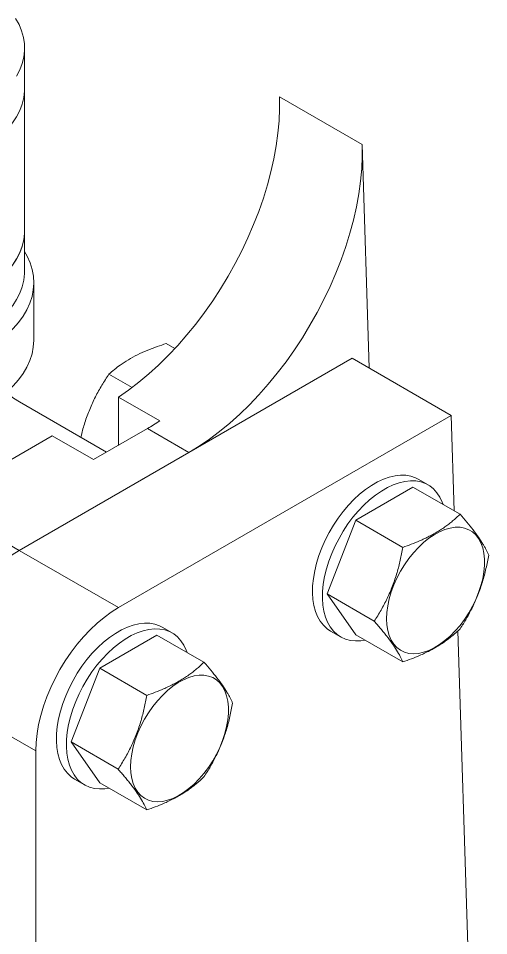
# Model space of a CAD drawing. Header units: millimetres. Extents: x -133 to 8217, y -787 to 7844.
# Drawn here: x 6941.7 to 7143.1, y 5786.7 to 6178.9 of the extents above; entities that cross this region are included whole.
import ezdxf

# ---------------------------------------------------------------- set-up
doc = ezdxf.new("R2010")
doc.units = ezdxf.units.MM
doc.header["$MEASUREMENT"] = 0
doc.layers.add('00_pen 0.20', color=4, linetype='Continuous')

msp = doc.modelspace()

# ---------------------------------------------------------------- linework, layer by layer
at = {"layer": '00_pen 0.20', "lineweight": 15}
for p, q in [((6944.37, 6148.87), (6944.37, 6166.14)), ((6944.37, 6088.06), (6944.37, 6148.82)), ((7053.55, 6145.35), (7088.9, 6124.94)), ((7088.9, 6124.94), (7091.9, 6029.42)), ((6944.37, 6070.74), (6944.37, 6088.01)), ((6948.33, 6041.37), (6948.33, 6065.86)), ((7008.73, 6037.68), (7005.01, 6039.83)), ((6942.13, 5951.42), (7084.57, 6033.65)), ((7084.57, 6033.65), (7127, 6009.15)), ((6990.4, 6021.06), (6980.53, 6026.75)), ((7002.24, 6006.74), (6984.56, 6016.94)), ((6984.56, 6016.94), (6984.56, 5996.32)), ((6979.47, 5993.38), (6942.22, 6014.88)), ((6984.56, 5926.93), (7127, 6009.15)), ((7127, 6009.15), (7128.28, 5968.31)), ((6906.78, 5971.83), (6956.28, 6000.4)), ((6973.95, 5990.2), (6956.28, 6000.4)), ((6973.95, 5990.2), (6997.02, 6003.52)), ((6997.02, 6003.52), (7014.7, 5993.31)), ((6942.13, 5951.42), (7014.7, 5993.31)), ((7117.15, 5979.4), (7112.91, 5981.85)), ((7110.65, 5978.49), (7086.16, 5964.35)), ((7130.8, 5966.85), (7110.65, 5978.49)), ((6906.78, 5971.83), (6942.13, 5951.42)), ((7086.16, 5964.35), (7073.91, 5932.78)), ((7106.31, 5952.71), (7086.16, 5964.35)), ((6942.13, 5951.42), (6984.56, 5926.93)), ((7094.06, 5921.15), (7073.91, 5932.78)), ((7073.91, 5932.78), (7086.16, 5915.35)), ((7007.55, 5916.13), (7003.31, 5918.58)), ((7001.05, 5915.22), (6976.55, 5901.08)), ((7021.2, 5903.58), (7001.05, 5915.22)), ((7075.41, 5916.89), (7079.66, 5914.44)), ((7106.31, 5903.72), (7086.16, 5915.35)), ((7129.9, 5917.03), (7136.77, 5698.33)), ((6976.55, 5901.08), (6964.31, 5869.51)), ((6996.71, 5889.44), (6976.55, 5901.08)), ((6906.78, 5890.18), (6949.2, 5865.69)), ((6984.46, 5857.88), (6964.31, 5869.51)), ((6964.31, 5869.51), (6976.55, 5852.08)), ((6949.2, 5205.64), (6949.2, 5865.69)), ((6965.81, 5853.62), (6970.05, 5851.17)), ((6996.71, 5840.45), (6976.55, 5852.08))]:
    msp.add_line(p, q, dxfattribs=at)
at = {"layer": '00_pen 0.20', "lineweight": 15, "flags": 128}
for points in [[(6940.58, 6178.88), (6942.03, 6176.21), (6943.13, 6173.48), (6943.89, 6170.72), (6944.3, 6167.93), (6944.35, 6165.13), (6944.04, 6162.34), (6943.38, 6159.57), (6942.37, 6156.83), (6941.01, 6154.15)], [(6944.37, 6148.87), (6944.34, 6147.81), (6944.03, 6145.02), (6943.37, 6142.25), (6942.35, 6139.52), (6941, 6136.84), (6939.3, 6134.22), (6937.28, 6131.68), (6934.94, 6129.23), (6932.3, 6126.89), (6929.36, 6124.67), (6926.16, 6122.58), (6922.69, 6120.62), (6918.99, 6118.82), (6915.07, 6117.18), (6910.95, 6115.72)], [(6944.37, 6148.82), (6944.34, 6147.77), (6944.03, 6144.98), (6943.37, 6142.21), (6942.35, 6139.48), (6941, 6136.8), (6939.3, 6134.18), (6937.28, 6131.64), (6934.94, 6129.19), (6932.3, 6126.85), (6929.36, 6124.63), (6926.16, 6122.53), (6922.69, 6120.58), (6918.99, 6118.78), (6915.07, 6117.14), (6910.95, 6115.67)], [(6984.56, 6016.94), (6988.92, 6019.97), (6993.25, 6023.27), (6997.54, 6026.84), (7001.76, 6030.66), (7005.9, 6034.72), (7009.94, 6039), (7013.89, 6043.5), (7017.71, 6048.19), (7021.39, 6053.07), (7024.93, 6058.1), (7028.31, 6063.28), (7031.52, 6068.58), (7034.55, 6074), (7037.39, 6079.5), (7040.02, 6085.07), (7042.44, 6090.69), (7044.64, 6096.34), (7046.61, 6102), (7048.35, 6107.66), (7049.85, 6113.28), (7051.1, 6118.86), (7052.1, 6124.37), (7052.85, 6129.79), (7053.34, 6135.11), (7053.57, 6140.3), (7053.55, 6145.35)], [(7014.7, 5993.31), (7019.12, 5996.01), (7023.52, 5999.01), (7027.88, 6002.28), (7032.21, 6005.83), (7036.47, 6009.64), (7040.65, 6013.69), (7044.74, 6017.98), (7048.72, 6022.48), (7052.59, 6027.18), (7056.32, 6032.07), (7059.9, 6037.12), (7063.32, 6042.32), (7066.57, 6047.65), (7069.64, 6053.09), (7072.51, 6058.62), (7075.18, 6064.23), (7077.63, 6069.88), (7079.87, 6075.57), (7081.87, 6081.28), (7083.63, 6086.97), (7085.15, 6092.64), (7086.42, 6098.25), (7087.43, 6103.8), (7088.19, 6109.27), (7088.69, 6114.62), (7088.93, 6119.85), (7088.9, 6124.94)], [(6910.95, 6054.91), (6915.07, 6056.37), (6918.99, 6058.01), (6922.69, 6059.81), (6926.16, 6061.77), (6929.36, 6063.86), (6932.3, 6066.08), (6934.94, 6068.42), (6937.28, 6070.87), (6939.3, 6073.41), (6941, 6076.03), (6942.35, 6078.71), (6943.37, 6081.44), (6944.03, 6084.21), (6944.34, 6087), (6944.37, 6088.06)], [(6910.95, 6054.86), (6915.07, 6056.33), (6918.99, 6057.97), (6922.69, 6059.77), (6926.16, 6061.72), (6929.36, 6063.82), (6932.3, 6066.04), (6934.94, 6068.38), (6937.28, 6070.83), (6939.3, 6073.37), (6941, 6075.99), (6942.35, 6078.67), (6943.37, 6081.4), (6944.03, 6084.17), (6944.34, 6086.96), (6944.37, 6088.01)], [(6936.99, 6043.81), (6939.57, 6046.29), (6941.85, 6048.88), (6943.79, 6051.55), (6945.4, 6054.29), (6946.66, 6057.1), (6947.58, 6059.95), (6948.13, 6062.83), (6948.33, 6065.72), (6948.17, 6068.62), (6947.65, 6071.5), (6946.77, 6074.35), (6945.54, 6077.16), (6944.37, 6079.26)], [(6910.95, 6037.59), (6915.07, 6039.06), (6919, 6040.7), (6922.7, 6042.5), (6926.17, 6044.46), (6929.38, 6046.55), (6932.32, 6048.78), (6934.96, 6051.13), (6937.3, 6053.58), (6939.32, 6056.12), (6941.01, 6058.74), (6942.37, 6061.43), (6943.38, 6064.16), (6944.04, 6066.94), (6944.35, 6069.73), (6944.37, 6070.74)], [(6942.22, 6014.88), (6939.61, 6016.55), (6937.28, 6018.35), (6935.28, 6020.27), (6933.6, 6022.3), (6932.28, 6024.41), (6931.31, 6026.59), (6930.72, 6028.81), (6930.51, 6031.05), (6930.67, 6033.3), (6931.21, 6035.52), (6932.12, 6037.71), (6933.4, 6039.83), (6935.02, 6041.87), (6936.99, 6043.81)], [(6936.99, 6019.31), (6939.57, 6021.8), (6941.85, 6024.38), (6943.79, 6027.05), (6945.4, 6029.8), (6946.66, 6032.6), (6947.58, 6035.45), (6948.13, 6038.33), (6948.33, 6041.23), (6948.33, 6041.37)], [(7075.41, 5916.89), (7073.89, 5917.93), (7072.34, 5919.38), (7070.99, 5921.11), (7069.85, 5923.11), (7068.94, 5925.35), (7068.27, 5927.82), (7067.84, 5930.48), (7067.65, 5933.33), (7067.71, 5936.32), (7068.02, 5939.44), (7068.58, 5942.64), (7069.37, 5945.92), (7070.39, 5949.22), (7071.64, 5952.52), (7073.09, 5955.8), (7074.74, 5959.01), (7076.58, 5962.14), (7078.58, 5965.15), (7080.72, 5968), (7082.99, 5970.69), (7085.36, 5973.17), (7087.82, 5975.44), (7090.33, 5977.46), (7092.88, 5979.22), (7095.44, 5980.69), (7097.99, 5981.88), (7100.51, 5982.76), (7102.96, 5983.34), (7105.34, 5983.59), (7107.6, 5983.52), (7109.75, 5983.14), (7111.74, 5982.44), (7112.91, 5981.85)], [(7090.14, 5913.06), (7088.4, 5912.79), (7086.08, 5912.69), (7083.87, 5912.92), (7081.8, 5913.46), (7079.88, 5914.32), (7078.14, 5915.48), (7076.58, 5916.93), (7075.23, 5918.66), (7074.09, 5920.66), (7073.19, 5922.9), (7072.51, 5925.37), (7072.08, 5928.03), (7071.89, 5930.88), (7071.96, 5933.87), (7072.27, 5936.99), (7072.82, 5940.2), (7073.61, 5943.47), (7074.63, 5946.77), (7075.88, 5950.07), (7077.33, 5953.35), (7078.99, 5956.56), (7080.82, 5959.69), (7082.82, 5962.7), (7084.96, 5965.55), (7087.23, 5968.24), (7089.6, 5970.72), (7092.06, 5972.99), (7094.57, 5975.01), (7097.12, 5976.77), (7099.68, 5978.25), (7102.24, 5979.43), (7104.75, 5980.32), (7107.2, 5980.89), (7109.58, 5981.14), (7111.85, 5981.08), (7113.99, 5980.69), (7115.99, 5979.99), (7117.82, 5978.98), (7119.47, 5977.68), (7120.93, 5976.08), (7122.17, 5974.21), (7123.2, 5972.09), (7123.6, 5971.01)], [(7099.36, 5922.17), (7099.49, 5924.9), (7099.87, 5927.75), (7100.5, 5930.68), (7101.37, 5933.65), (7102.47, 5936.63), (7103.78, 5939.58), (7105.3, 5942.47), (7107, 5945.26), (7108.86, 5947.91), (7110.86, 5950.4), (7112.97, 5952.69), (7115.18, 5954.76), (7117.45, 5956.58), (7119.75, 5958.13), (7122.05, 5959.39), (7124.34, 5960.34), (7126.58, 5960.98), (7128.74, 5961.29), (7130.8, 5961.28), (7132.74, 5960.93), (7134.52, 5960.27), (7136.13, 5959.29), (7137.55, 5958), (7138.76, 5956.43), (7139.74, 5954.58), (7140.49, 5952.5), (7141, 5950.19), (7141.25, 5947.68), (7141.25, 5945.01), (7141, 5942.22), (7140.49, 5939.32), (7139.74, 5936.37), (7138.76, 5933.39), (7137.55, 5930.42), (7136.13, 5927.5), (7134.52, 5924.65), (7132.74, 5921.93), (7130.8, 5919.36), (7128.74, 5916.96), (7126.58, 5914.78), (7124.34, 5912.83), (7122.05, 5911.15), (7119.75, 5909.74), (7117.45, 5908.63), (7115.18, 5907.83), (7112.97, 5907.36), (7110.86, 5907.21), (7108.86, 5907.39), (7107, 5907.89), (7105.3, 5908.72), (7103.78, 5909.85), (7102.47, 5911.28), (7101.37, 5913), (7100.5, 5914.96), (7099.87, 5917.17), (7099.49, 5919.58), (7099.36, 5922.17)], [(6906.78, 5890.18), (6906.91, 5893.82), (6907.31, 5897.58), (6907.98, 5901.44), (6908.91, 5905.38), (6910.09, 5909.35), (6911.51, 5913.33), (6913.17, 5917.29), (6915.05, 5921.2), (6917.13, 5925.03), (6919.41, 5928.75), (6921.85, 5932.33), (6924.46, 5935.74), (6927.19, 5938.97), (6930.04, 5941.98), (6932.98, 5944.74), (6935.99, 5947.25), (6939.05, 5949.48), (6942.13, 5951.42)], [(6906.78, 5890.18), (6906.91, 5893.82), (6907.31, 5897.58), (6907.98, 5901.44), (6908.91, 5905.38), (6910.09, 5909.35), (6911.51, 5913.33), (6913.17, 5917.29), (6915.05, 5921.2), (6917.13, 5925.03), (6919.41, 5928.75), (6921.85, 5932.33), (6924.46, 5935.74), (6927.19, 5938.97), (6930.04, 5941.98), (6932.98, 5944.74), (6935.99, 5947.25), (6939.05, 5949.48), (6942.13, 5951.42)], [(6949.2, 5865.69), (6949.34, 5869.32), (6949.74, 5873.09), (6950.41, 5876.95), (6951.34, 5880.88), (6952.52, 5884.86), (6953.94, 5888.84), (6955.6, 5892.8), (6957.48, 5896.71), (6959.56, 5900.54), (6961.83, 5904.25), (6964.28, 5907.84), (6966.88, 5911.25), (6969.62, 5914.47), (6972.47, 5917.48), (6975.41, 5920.25), (6978.42, 5922.76), (6981.48, 5924.99), (6984.56, 5926.93)], [(6965.81, 5853.62), (6964.29, 5854.65), (6962.74, 5856.11), (6961.38, 5857.84), (6960.25, 5859.84), (6959.34, 5862.08), (6958.67, 5864.54), (6958.24, 5867.21), (6958.05, 5870.06), (6958.11, 5873.05), (6958.42, 5876.16), (6958.97, 5879.37), (6959.77, 5882.64), (6960.79, 5885.95), (6962.03, 5889.25), (6963.49, 5892.53), (6965.14, 5895.74), (6966.98, 5898.87), (6968.97, 5901.87), (6971.12, 5904.73), (6973.39, 5907.42), (6975.76, 5909.9), (6978.21, 5912.17), (6980.73, 5914.19), (6983.28, 5915.94), (6985.84, 5917.42), (6988.39, 5918.61), (6990.91, 5919.49), (6993.36, 5920.06), (6995.73, 5920.32), (6998, 5920.25), (7000.15, 5919.87), (7002.14, 5919.17), (7003.31, 5918.58)], [(6980.54, 5849.78), (6978.8, 5849.52), (6976.48, 5849.42), (6974.27, 5849.65), (6972.2, 5850.19), (6970.28, 5851.05), (6968.54, 5852.2), (6966.98, 5853.66), (6965.63, 5855.39), (6964.49, 5857.39), (6963.58, 5859.63), (6962.91, 5862.1), (6962.48, 5864.76), (6962.29, 5867.61), (6962.36, 5870.6), (6962.66, 5873.72), (6963.22, 5876.92), (6964.01, 5880.19), (6965.03, 5883.5), (6966.28, 5886.8), (6967.73, 5890.08), (6969.38, 5893.29), (6971.22, 5896.42), (6973.22, 5899.42), (6975.36, 5902.28), (6977.63, 5904.97), (6980, 5907.45), (6982.46, 5909.72), (6984.97, 5911.74), (6987.52, 5913.49), (6990.08, 5914.97), (6992.63, 5916.16), (6995.15, 5917.04), (6997.6, 5917.61), (6999.98, 5917.87), (7002.24, 5917.8), (7004.39, 5917.42), (7006.39, 5916.72), (7008.22, 5915.71), (7009.87, 5914.4), (7011.33, 5912.81), (7012.57, 5910.94), (7013.6, 5908.82), (7014, 5907.74)], [(6989.76, 5858.9), (6989.89, 5861.63), (6990.27, 5864.48), (6990.9, 5867.41), (6991.77, 5870.38), (6992.87, 5873.36), (6994.18, 5876.31), (6995.7, 5879.2), (6997.4, 5881.99), (6999.26, 5884.64), (7001.26, 5887.13), (7003.37, 5889.42), (7005.58, 5891.49), (7007.84, 5893.31), (7010.14, 5894.86), (7012.45, 5896.11), (7014.74, 5897.07), (7016.98, 5897.71), (7019.14, 5898.02), (7021.2, 5898.01), (7023.14, 5897.66), (7024.92, 5897), (7026.53, 5896.02), (7027.95, 5894.73), (7029.16, 5893.16), (7030.14, 5891.31), (7030.89, 5889.22), (7031.4, 5886.91), (7031.65, 5884.41), (7031.65, 5881.74), (7031.4, 5878.95), (7030.89, 5876.05), (7030.14, 5873.1), (7029.16, 5870.12), (7027.95, 5867.15), (7026.53, 5864.22), (7024.92, 5861.38), (7023.14, 5858.66), (7021.2, 5856.08), (7019.14, 5853.69), (7016.98, 5851.51), (7014.74, 5849.56), (7012.45, 5847.87), (7010.14, 5846.47), (7007.84, 5845.36), (7005.58, 5844.56), (7003.37, 5844.09), (7001.26, 5843.94), (6999.26, 5844.12), (6997.4, 5844.62), (6995.7, 5845.45), (6994.18, 5846.58), (6992.87, 5848.01), (6991.77, 5849.72), (6990.9, 5851.69), (6990.27, 5853.9), (6989.89, 5856.31), (6989.76, 5858.9)]]:
    msp.add_lwpolyline(points, dxfattribs=at)
at = {"layer": '00_pen 0.20', "lineweight": 15}
msp.add_arc((6944.87, 6093.75), 104.22, 300.0263, 303.3954, dxfattribs=at)
for points, knots in [([(7005.01, 6039.83), (7003.74, 6039.42), (7000.94, 6038.52), (6996.8, 6036.95), (6992.64, 6035.08), (6988.77, 6032.97), (6985.52, 6030.82), (6982.79, 6028.73), (6981.29, 6027.41), (6980.53, 6026.75)], [0, 0, 0, 0, 0.128227, 0.282124, 0.436949, 0.595189, 0.754731, 0.87719, 1, 1, 1, 1]), ([(6980.53, 6026.75), (6979.5, 6025.2), (6977.44, 6022.09), (6974.65, 6017.07), (6972.18, 6011.72), (6970.22, 6006.22), (6969.03, 6002.19), (6968.57, 6000.05), (6968.49, 5999.72)], [0, 0, 0, 0, 0.192654, 0.386333, 0.584343, 0.784321, 0.966385, 1, 1, 1, 1]), ([(7106.31, 5952.71), (7107.53, 5953.15), (7109.96, 5954.01), (7113.04, 5955.27), (7115.58, 5956.42), (7117.64, 5957.43), (7119.62, 5958.49), (7121.54, 5959.62), (7123.38, 5960.8), (7125.14, 5962.04), (7126.82, 5963.33), (7128.74, 5964.92), (7130.02, 5966.12), (7130.8, 5966.85)], [0, 0, 0, 0, 0.122462, 0.245235, 0.322023, 0.398939, 0.476282, 0.553781, 0.632924, 0.712223, 0.791947, 0.871791, 1, 1, 1, 1]), ([(7130.8, 5966.85), (7131.79, 5965.71), (7133.77, 5963.43), (7136.43, 5960.13), (7138.75, 5956.99), (7140.31, 5954.61), (7141.33, 5952.87), (7141.98, 5951.68), (7142.56, 5950.52), (7142.89, 5949.79), (7143.05, 5949.43)], [0, 0, 0, 0, 0.1676, 0.336091, 0.50835, 0.682321, 0.761467, 0.840739, 0.920328, 1, 1, 1, 1]), ([(7094.06, 5921.15), (7095.05, 5922.7), (7097.03, 5925.83), (7099.68, 5930.86), (7102.01, 5936.23), (7103.57, 5940.87), (7104.59, 5944.58), (7105.24, 5947.26), (7105.81, 5949.97), (7106.14, 5951.8), (7106.31, 5952.71)], [0, 0, 0, 0, 0.1676, 0.336091, 0.50835, 0.682321, 0.761467, 0.840739, 0.920328, 1, 1, 1, 1]), ([(7143.05, 5949.43), (7142.69, 5947.51), (7141.97, 5943.66), (7140.46, 5937.96), (7138.53, 5932.37), (7136.57, 5927.96), (7134.87, 5924.64), (7133.58, 5922.33), (7132.23, 5920.07), (7131.28, 5918.6), (7130.8, 5917.86)], [0, 0, 0, 0, 0.1676, 0.336091, 0.50835, 0.682321, 0.761467, 0.840739, 0.920328, 1, 1, 1, 1]), ([(7106.31, 5903.72), (7105.95, 5904.5), (7105.22, 5906.06), (7103.71, 5908.69), (7101.79, 5911.6), (7099.83, 5914.22), (7098.13, 5916.35), (7096.84, 5917.92), (7095.48, 5919.51), (7094.54, 5920.6), (7094.06, 5921.15)], [0, 0, 0, 0, 0.1676, 0.336091, 0.50835, 0.682321, 0.761467, 0.840739, 0.920328, 1, 1, 1, 1]), ([(7130.8, 5917.86), (7130.02, 5917.13), (7128.76, 5915.95), (7126.88, 5914.39), (7125.26, 5913.14), (7123.55, 5911.93), (7121.73, 5910.75), (7119.81, 5909.61), (7117.78, 5908.51), (7115.66, 5907.46), (7113.07, 5906.29), (7109.97, 5905.02), (7107.53, 5904.16), (7106.31, 5903.72)], [0, 0, 0, 0, 0.128209, 0.20511, 0.28211, 0.35946, 0.436949, 0.515995, 0.595209, 0.674911, 0.754765, 0.877207, 1, 1, 1, 1]), ([(6996.71, 5889.44), (6997.92, 5889.88), (7000.36, 5890.74), (7003.44, 5892), (7005.98, 5893.15), (7008.04, 5894.16), (7010.02, 5895.22), (7011.94, 5896.35), (7013.78, 5897.53), (7015.54, 5898.77), (7017.22, 5900.06), (7019.14, 5901.65), (7020.42, 5902.85), (7021.2, 5903.58)], [0, 0, 0, 0, 0.122462, 0.245235, 0.322023, 0.398939, 0.476282, 0.553781, 0.632924, 0.712223, 0.791947, 0.871791, 1, 1, 1, 1]), ([(7021.2, 5903.58), (7022.19, 5902.44), (7024.17, 5900.16), (7026.83, 5896.86), (7029.15, 5893.72), (7030.71, 5891.34), (7031.73, 5889.6), (7032.38, 5888.4), (7032.95, 5887.25), (7033.28, 5886.52), (7033.45, 5886.16)], [0, 0, 0, 0, 0.1676, 0.336091, 0.50835, 0.682321, 0.761467, 0.840739, 0.920328, 1, 1, 1, 1]), ([(6984.46, 5857.88), (6985.45, 5859.43), (6987.43, 5862.55), (6990.08, 5867.59), (6992.41, 5872.95), (6993.97, 5877.6), (6994.99, 5881.3), (6995.63, 5883.99), (6996.21, 5886.7), (6996.54, 5888.53), (6996.71, 5889.44)], [0, 0, 0, 0, 0.1676, 0.336091, 0.50835, 0.682321, 0.761467, 0.840739, 0.920328, 1, 1, 1, 1]), ([(7033.45, 5886.16), (7033.09, 5884.24), (7032.36, 5880.39), (7030.86, 5874.69), (7028.93, 5869.1), (7026.97, 5864.68), (7025.27, 5861.37), (7023.98, 5859.06), (7022.62, 5856.79), (7021.68, 5855.32), (7021.2, 5854.59)], [0, 0, 0, 0, 0.1676, 0.336091, 0.50835, 0.682321, 0.761467, 0.840739, 0.920328, 1, 1, 1, 1]), ([(6996.71, 5840.45), (6996.35, 5841.23), (6995.62, 5842.79), (6994.11, 5845.42), (6992.19, 5848.33), (6990.23, 5850.94), (6988.53, 5853.08), (6987.24, 5854.65), (6985.88, 5856.24), (6984.93, 5857.33), (6984.46, 5857.88)], [0, 0, 0, 0, 0.1676, 0.336091, 0.50835, 0.682321, 0.761467, 0.840739, 0.920328, 1, 1, 1, 1]), ([(7021.2, 5854.59), (7020.42, 5853.85), (7019.16, 5852.68), (7017.27, 5851.12), (7015.66, 5849.87), (7013.95, 5848.65), (7012.13, 5847.47), (7010.21, 5846.34), (7008.18, 5845.24), (7006.06, 5844.19), (7003.47, 5843.02), (7000.37, 5841.75), (6997.93, 5840.88), (6996.71, 5840.45)], [0, 0, 0, 0, 0.128209, 0.20511, 0.28211, 0.35946, 0.436949, 0.515995, 0.595209, 0.674911, 0.754765, 0.877207, 1, 1, 1, 1])]:
    msp.add_open_spline(points, degree=3, knots=knots, dxfattribs=at)

doc.saveas('drawing.dxf')
